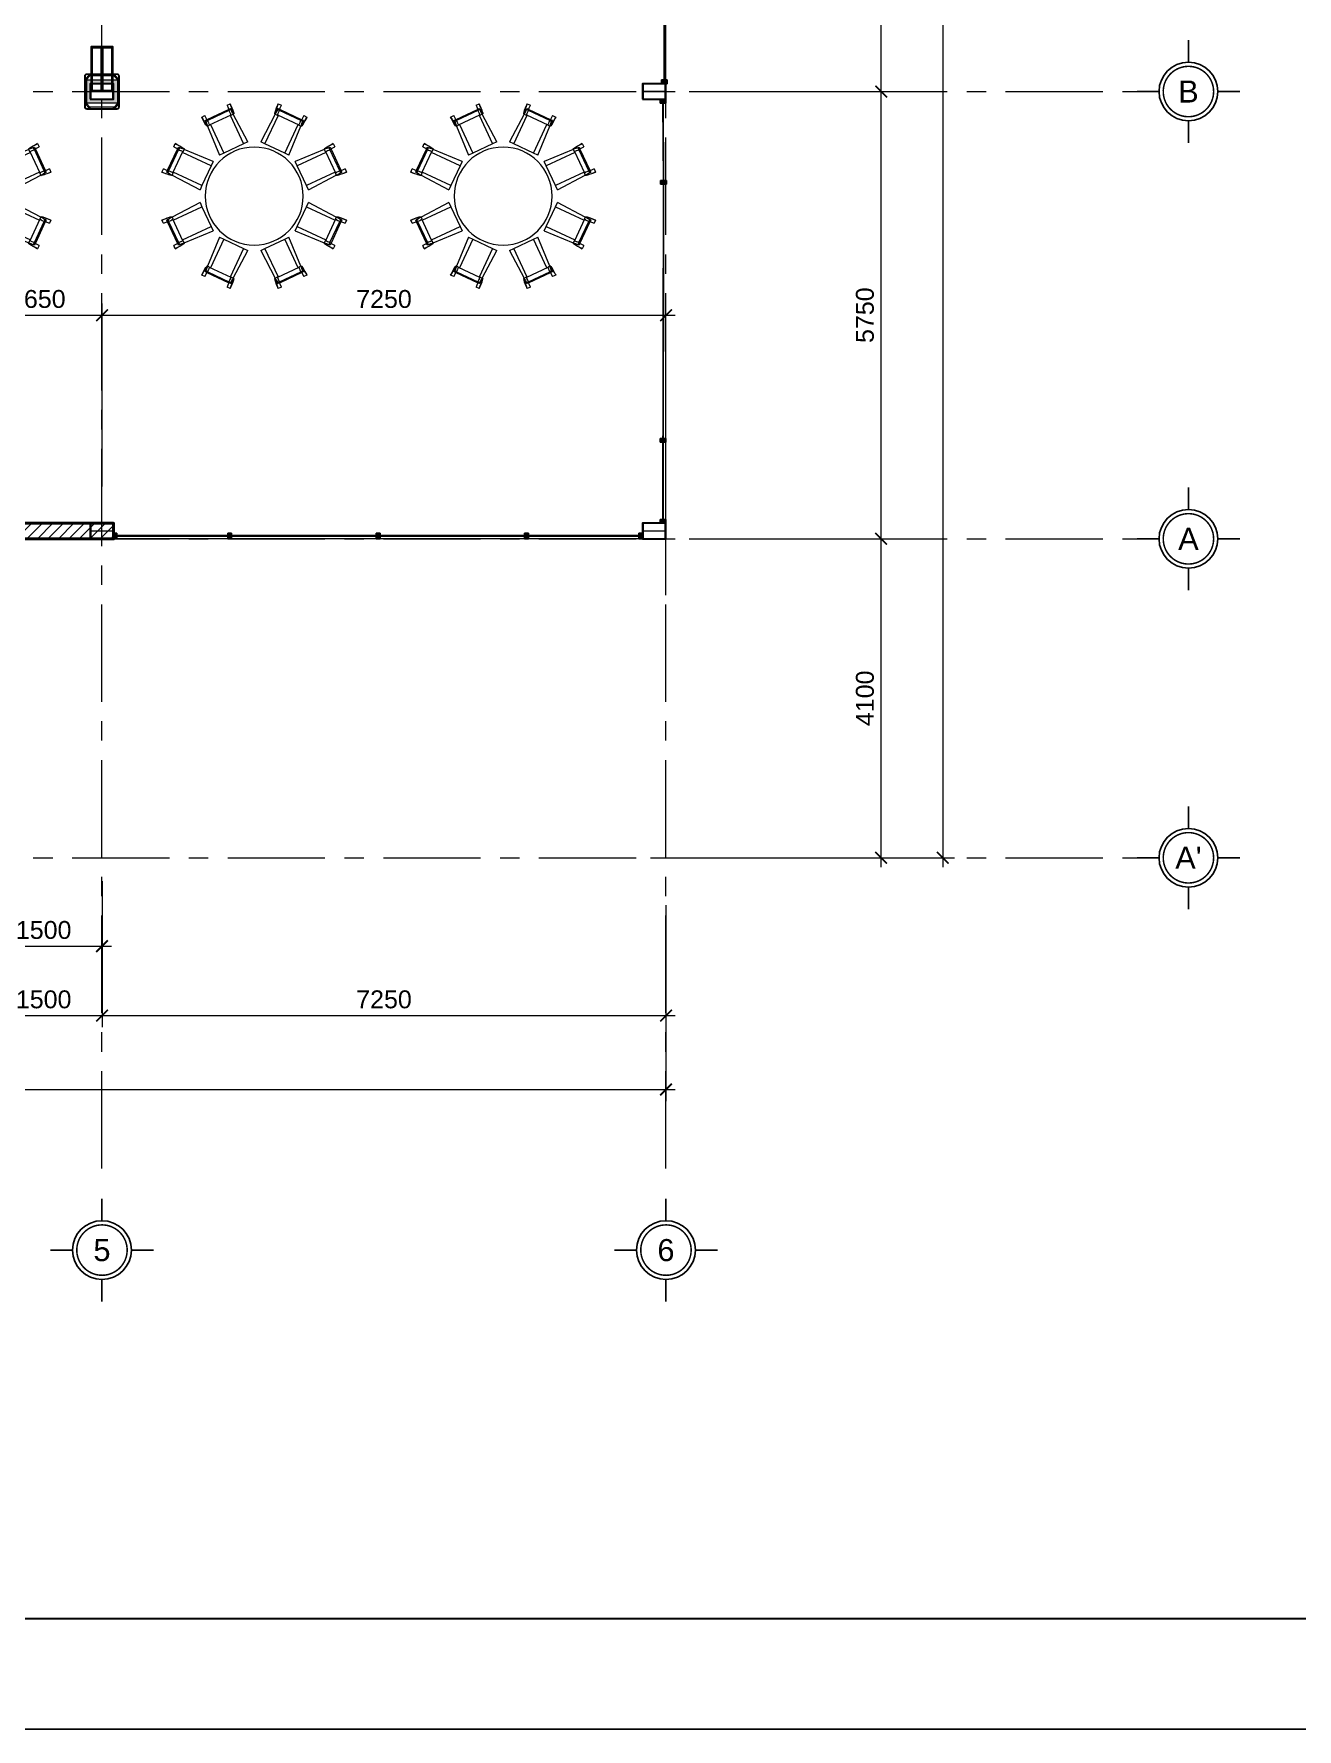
# Model space of a CAD drawing. Header units: millimetres. Extents: x 886808 to 1650903, y -1008069 to 230892.
# Drawn here: x 957294 to 973532, y -518690 to -496899 of the extents above; entities that cross this region are included whole.
import ezdxf
from ezdxf.enums import TextEntityAlignment as Align

# ---------------------------------------------------------------- set-up
doc = ezdxf.new("R2010")
doc.units = ezdxf.units.MM
for name, pattern in [('CENTER', [2, 1.25, -0.25, 0.25, -0.25]), ('CENTER2', [28.575, 19.05, -3.175, 3.175, -3.175]), ('CONTINOUS', [0])]:
    doc.linetypes.add(name, pattern=pattern)
doc.layers.get('0').update_dxf_attribs({"lineweight": 0})
for name, color, linetype, lineweight in [('01- NET TUONG- 242', 242, 'Continuous', 40), ('03- Net Cua- 153', 153, 'Continuous', 9), ('8l NET TO', 8, 'Continuous', 9), ('A-GLAZ-CURT', 52, 'Continuous', 5), ('A-GLAZ-CWMG', 51, 'Continuous', 5), ('A-Wall', 113, 'Continuous', 30), ('A_Dim', 8, 'Continuous', 5), ('DS_Dim', 8, 'Continuous', 0), ('HACTH', 8, 'Continuous', 0), ('I-FURN', 252, 'Continuous', 5), ('net truc', 250, 'CENTER2', 5), ('Text', 250, 'Continuous', 25)]:
    doc.layers.add(name, color=color, linetype=linetype, lineweight=lineweight)
doc.styles.add('Arial', font='arial.ttf', dxfattribs={"height": 253.361452})
doc.styles.add('TIÊU ĐỀ', font='arial.ttf', dxfattribs={"height": 230})
doc.dimstyles.new('1-100', dxfattribs={"dimtxt": 230, "dimasz": 150, "dimexe": 150, "dimexo": 300, "dimgap": 90, "dimtad": 1, "dimdec": 0, "dimrnd": 5, "dimzin": 0, "dimtxsty": 'TIÊU ĐỀ', "dimblk": 'ARCHTICK', "dimcen": 100, "dimdle": 120, "dimclrd": 256, "dimclre": 256, "dimclrt": 2, "dimadec": 0, "dimazin": 0, "dimtfac": 1, "dimtdec": 0, "dimtix": 1, "dimtmove": 1, "dimatfit": 3, "dimldrblk": 'OPEN30', "dimfxl": 900, "dimtolj": 1, "dimtzin": 0, "dimlwd": 13, "dimlwe": 13, "dimarcsym": 1})

# ---------------------------------------------------------------- blocks, each defined once
blk = doc.blocks.new('_ArchTick')
at = {"color": 0, "linetype": 'ByBlock', "const_width": 0.15}
blk.add_lwpolyline([(-0.5, -0.5), (0.5, 0.5)], dxfattribs=at)
blk = doc.blocks.new('*D620')
at = {"layer": 'A_Dim', "lineweight": 13, "transparency": 16777216}
for p, q in [((934989, -507790), (934989, -510619)), ((965419, -508100), (965419, -510619)), ((934869, -510469), (965539, -510469))]:
    blk.add_line(p, q, dxfattribs=at)
at = {"layer": 'Defpoints', "color": 0, "transparency": 16777216}
for p in [(934989, -507490), (965419, -507800), (965419, -510469)]:
    blk.add_point(p, dxfattribs=at)
at = {"layer": 'A_Dim', "lineweight": 13, "transparency": 16777216, "xscale": 150, "yscale": 150, "zscale": 150, "rotation": 180}
blk.add_blockref('_ArchTick', (934989, -510469), dxfattribs=at)
at = {"layer": 'A_Dim', "lineweight": 13, "transparency": 16777216, "xscale": 150, "yscale": 150, "zscale": 150}
blk.add_blockref('_ArchTick', (965419, -510469), dxfattribs=at)
at = {"layer": 'A_Dim', "color": 2, "transparency": 16777216, "insert": (950204, -510261), "char_height": 230, "attachment_point": 5, "style": 'TIÊU ĐỀ'}
blk.add_mtext('\\A1;30430', dxfattribs=at)
blk = doc.blocks.new('_Open30')
at = {"color": 0, "linetype": 'ByBlock', "lineweight": -2}
for p, q in [((-1, 0.27), (0, 0)), ((0, 0), (-1, -0.27)), ((0, 0), (-1, 0))]:
    blk.add_line(p, q, dxfattribs=at)
blk = doc.blocks.new('*D623')
at = {"layer": 'A_Dim', "lineweight": 13, "transparency": 16777216}
for p, q in [((968185, -507610), (968185, -503270)), ((965719, -503390), (968335, -503390)), ((965219, -507490), (968335, -507490))]:
    blk.add_line(p, q, dxfattribs=at)
at = {"layer": 'Defpoints', "color": 0, "transparency": 16777216}
for p in [(965419, -503390), (968185, -503390), (964919, -507490)]:
    blk.add_point(p, dxfattribs=at)
at = {"layer": 'A_Dim', "lineweight": 13, "transparency": 16777216, "xscale": 150, "yscale": 150, "zscale": 150}
for p, rotation in [((968185, -503390), 90), ((968185, -507490), 270)]:
    blk.add_blockref('_ArchTick', p, dxfattribs=dict(at, rotation=rotation))
at = {"layer": 'A_Dim', "color": 2, "transparency": 16777216, "insert": (967977, -505440), "char_height": 230, "attachment_point": 5, "rotation": 90, "style": 'TIÊU ĐỀ'}
blk.add_mtext('\\A1;4100', dxfattribs=at)
blk = doc.blocks.new('*D624')
at = {"layer": 'A_Dim', "lineweight": 13, "transparency": 16777216}
for p, q in [((965719, -497640), (968335, -497640)), ((968185, -503510), (968185, -497520)), ((965719, -503390), (968335, -503390))]:
    blk.add_line(p, q, dxfattribs=at)
at = {"layer": 'Defpoints', "color": 0, "transparency": 16777216}
for p in [(965419, -497640), (968185, -497640), (965419, -503390)]:
    blk.add_point(p, dxfattribs=at)
at = {"layer": 'A_Dim', "lineweight": 13, "transparency": 16777216, "xscale": 150, "yscale": 150, "zscale": 150}
for p, rotation in [((968185, -497640), 90), ((968185, -503390), 270)]:
    blk.add_blockref('_ArchTick', p, dxfattribs=dict(at, rotation=rotation))
at = {"layer": 'A_Dim', "color": 2, "transparency": 16777216, "insert": (967977, -500515), "char_height": 230, "attachment_point": 5, "rotation": 90, "style": 'TIÊU ĐỀ'}
blk.add_mtext('\\A1;5750', dxfattribs=at)
blk = doc.blocks.new('*D625')
at = {"layer": 'A_Dim', "lineweight": 13, "transparency": 16777216}
for p, q in [((968185, -497760), (968185, -491770)), ((965719, -491890), (968335, -491890)), ((965719, -497640), (968335, -497640))]:
    blk.add_line(p, q, dxfattribs=at)
at = {"layer": 'Defpoints', "color": 0, "transparency": 16777216}
for p in [(965419, -491890), (968185, -491890), (965419, -497640)]:
    blk.add_point(p, dxfattribs=at)
at = {"layer": 'A_Dim', "lineweight": 13, "transparency": 16777216, "xscale": 150, "yscale": 150, "zscale": 150}
for p, rotation in [((968185, -491890), 90), ((968185, -497640), 270)]:
    blk.add_blockref('_ArchTick', p, dxfattribs=dict(at, rotation=rotation))
at = {"layer": 'A_Dim', "color": 2, "transparency": 16777216, "insert": (967977, -494765), "char_height": 230, "attachment_point": 5, "rotation": 90, "style": 'TIÊU ĐỀ'}
blk.add_mtext('\\A1;5750', dxfattribs=at)
blk = doc.blocks.new('*D619')
at = {"layer": 'A_Dim', "lineweight": 13, "transparency": 16777216}
for p, q in [((965719, -470390), (969128, -470390)), ((968978, -470270), (968978, -507610)), ((965219, -507490), (969128, -507490))]:
    blk.add_line(p, q, dxfattribs=at)
at = {"layer": 'Defpoints', "color": 0, "transparency": 16777216}
for p in [(965419, -470390), (964919, -507490), (968978, -507490)]:
    blk.add_point(p, dxfattribs=at)
at = {"layer": 'A_Dim', "lineweight": 13, "transparency": 16777216, "xscale": 150, "yscale": 150, "zscale": 150}
for p, rotation in [((968978, -470390), 90), ((968978, -507490), 270)]:
    blk.add_blockref('_ArchTick', p, dxfattribs=dict(at, rotation=rotation))
at = {"layer": 'A_Dim', "color": 2, "transparency": 16777216, "insert": (968771, -488940), "char_height": 230, "attachment_point": 5, "rotation": 90, "style": 'TIÊU ĐỀ'}
blk.add_mtext('\\A1;37100', dxfattribs=at)
blk = doc.blocks.new('*D255')
at = {"layer": 'A_Dim', "lineweight": 13, "transparency": 16777216}
for p, q in [((956669, -507790), (956669, -509669)), ((958169, -507790), (958169, -509669)), ((956549, -509519), (958289, -509519))]:
    blk.add_line(p, q, dxfattribs=at)
at = {"layer": 'Defpoints', "color": 0, "transparency": 16777216}
for p in [(956669, -507490), (958169, -507490), (958169, -509519)]:
    blk.add_point(p, dxfattribs=at)
at = {"layer": 'A_Dim', "lineweight": 13, "transparency": 16777216, "xscale": 150, "yscale": 150, "zscale": 150, "rotation": 180}
blk.add_blockref('_ArchTick', (956669, -509519), dxfattribs=at)
at = {"layer": 'A_Dim', "lineweight": 13, "transparency": 16777216, "xscale": 150, "yscale": 150, "zscale": 150}
blk.add_blockref('_ArchTick', (958169, -509519), dxfattribs=at)
at = {"layer": 'A_Dim', "color": 2, "transparency": 16777216, "insert": (957419, -509311), "char_height": 230, "attachment_point": 5, "style": 'TIÊU ĐỀ'}
blk.add_mtext('\\A1;1500', dxfattribs=at)
blk = doc.blocks.new('*D615')
at = {"layer": 'A_Dim', "lineweight": 13, "transparency": 16777216}
for p, q in [((958169, -507790), (958169, -509669)), ((965419, -508100), (965419, -509669)), ((958049, -509519), (965539, -509519))]:
    blk.add_line(p, q, dxfattribs=at)
at = {"layer": 'Defpoints', "color": 0, "transparency": 16777216}
for p in [(958169, -507490), (965419, -507800), (965419, -509519)]:
    blk.add_point(p, dxfattribs=at)
at = {"layer": 'A_Dim', "lineweight": 13, "transparency": 16777216, "xscale": 150, "yscale": 150, "zscale": 150, "rotation": 180}
blk.add_blockref('_ArchTick', (958169, -509519), dxfattribs=at)
at = {"layer": 'A_Dim', "lineweight": 13, "transparency": 16777216, "xscale": 150, "yscale": 150, "zscale": 150}
blk.add_blockref('_ArchTick', (965419, -509519), dxfattribs=at)
at = {"layer": 'A_Dim', "color": 2, "transparency": 16777216, "insert": (961794, -509311), "char_height": 230, "attachment_point": 5, "style": 'TIÊU ĐỀ'}
blk.add_mtext('\\A1;7250', dxfattribs=at)
blk = doc.blocks.new('A$C0DD655ED')
at = {"layer": 'A_Dim', "transparency": 33554636}
h = blk.add_hatch(dxfattribs=at)
h.set_pattern_fill('ANGLE', color=256)
h.set_pattern_definition([(0, (4687050.9006, -31895392.7794), (0, 6.985), [5.08, -1.905]), (90, (4687050.9006, -31895392.7794), (-6.985, 4e-16), [5.08, -1.905])])
h.paths.add_polyline_path([(25, 375), (425, 375), (425, 75), (25, 75)])
h.paths.add_polyline_path([(75, 325), (375, 325), (375, 125), (75, 125)], flags=16)
at = {"layer": '03- Net Cua- 153', "linetype": 'Continuous', "transparency": 33554636}
for p, q in [((125, 442), (125, 450)), ((125, 442), (125, 450)), ((128, 442), (128, 450)), ((128, 442), (128, 450)), ((322, 442), (322, 450)), ((322, 442), (322, 450)), ((325, 442), (325, 450)), ((325, 442), (325, 450)), ((442, 325), (450, 325)), ((442, 322), (450, 322)), ((125, 8), (125, 0)), ((125, 8), (125, 0)), ((128, 8), (128, 0)), ((128, 8), (128, 0)), ((322, 8), (322, 0)), ((322, 8), (322, 0)), ((325, 8), (325, 0)), ((325, 8), (325, 0)), ((442, 128), (450, 128)), ((442, 125), (450, 125))]:
    blk.add_line(p, q, dxfattribs=at)
for points in [[(30, 0), (420, 0, 0.414214), (450, 30), (450, 420, 0.414214), (420, 450), (30, 450, 0.414214), (0, 420), (0, 30, 0.414214)], [(30, 8), (420, 8, 0.414214), (442, 30), (442, 420, 0.414214), (420, 442), (30, 442, 0.414214), (8, 420), (8, 30, 0.414214)]]:
    blk.add_lwpolyline(points, format="xyb", close=True, dxfattribs=at)
at = {"layer": 'A-GLAZ-CURT', "transparency": 33554636}
for points in [[(61, 442), (75, 442), (75, 428), (61, 428)], [(389, 442), (375, 442), (375, 428), (389, 428)], [(11, 389), (25, 389), (25, 375), (11, 375)], [(425, 389), (439, 389), (439, 375), (425, 375)], [(11, 75), (25, 75), (25, 61), (11, 61)], [(61, 8), (75, 8), (75, 22), (61, 22)], [(389, 8), (375, 8), (375, 22), (389, 22)], [(425, 75), (439, 75), (439, 61), (425, 61)]]:
    blk.add_lwpolyline(points, close=True, dxfattribs=at)
at = {"layer": 'A_Dim', "transparency": 33554636}
for points in [[(15, 389), (61, 438)], [(75, 428), (61, 442)], [(61, 428), (75, 442)], [(375, 428), (389, 442)], [(389, 428), (375, 442)], [(435, 389), (389, 438)], [(25, 375), (11, 389)], [(11, 375), (25, 389)], [(71, 428), (25, 379)], [(379, 428), (425, 379)], [(439, 375), (425, 389)], [(425, 375), (439, 389)], [(25, 61), (11, 75)], [(11, 61), (25, 75)], [(15, 61), (61, 12)], [(73, 20), (25, 71)], [(75, 22), (61, 8)], [(61, 22), (75, 8)], [(375, 22), (389, 8)], [(389, 22), (375, 8)], [(377, 20), (425, 71)], [(435, 61), (389, 12)], [(439, 61), (425, 75)], [(425, 61), (439, 75)]]:
    blk.add_lwpolyline(points, dxfattribs=at)
for points in [[(61, 442), (389, 442), (389, 428), (61, 428)], [(25, 61), (11, 61), (11, 389), (25, 389)], [(25, 375), (425, 375), (425, 75), (25, 75)], [(75, 325), (375, 325), (375, 125), (75, 125)], [(425, 61), (439, 61), (439, 389), (425, 389)], [(61, 8), (389, 8), (389, 22), (61, 22)]]:
    blk.add_lwpolyline(points, close=True, dxfattribs=at)
blk = doc.blocks.new('Rectangular Mullion - 50x75mm-6290178-MẶT BẰNG TƯỜNG ĐIỂN HÌNH TẦNG 2_ TẦNG 4')
at = {"layer": 'A-GLAZ-CWMG'}
blk.add_hatch(color=256, dxfattribs=at).paths.add_polyline_path([(25, -37.5), (-25, -37.5), (-25, 37.5), (25, 37.5)], flags=0)
at = {"layer": 'A-GLAZ-CWMG', "lineweight": 25}
for p, q in [((-25, 37.5), (25, 37.5)), ((-25, -37.5), (-25, 37.5)), ((25, 37.5), (25, -37.5)), ((25, -37.5), (-25, -37.5))]:
    blk.add_line(p, q, dxfattribs=at)
blk = doc.blocks.new('Rectangular Mullion - 50x75mm-6308679-MẶT BẰNG BỐ TRÍ TẦNG 2')
at = {"layer": 'A-GLAZ-CWMG'}
blk.add_hatch(color=256, dxfattribs=at).paths.add_polyline_path([(-10, -37.5), (-50, -37.5), (-50, 37.5), (-10, 37.5)], flags=0)
at = {"layer": 'A-GLAZ-CWMG', "lineweight": 25}
for p, q in [((-50, 37.5), (-10, 37.5)), ((-50, -37.5), (-50, 37.5)), ((-10, -37.5), (-50, -37.5))]:
    blk.add_line(p, q, dxfattribs=at)
blk = doc.blocks.new('*D1370')
at = {"layer": 'A_Dim', "lineweight": 13, "transparency": 16777216}
for p, q in [((956669, -508090), (956669, -508776)), ((958169, -508394), (958169, -508776)), ((956549, -508626), (958289, -508626))]:
    blk.add_line(p, q, dxfattribs=at)
at = {"layer": 'Defpoints', "color": 0, "transparency": 16777216}
for p in [(956669, -507790), (958169, -508094), (958169, -508626)]:
    blk.add_point(p, dxfattribs=at)
at = {"layer": 'A_Dim', "lineweight": 13, "transparency": 16777216, "xscale": 150, "yscale": 150, "zscale": 150, "rotation": 180}
blk.add_blockref('_ArchTick', (956669, -508626), dxfattribs=at)
at = {"layer": 'A_Dim', "lineweight": 13, "transparency": 16777216, "xscale": 150, "yscale": 150, "zscale": 150}
blk.add_blockref('_ArchTick', (958169, -508626), dxfattribs=at)
at = {"layer": 'A_Dim', "color": 2, "transparency": 16777216, "insert": (957419, -508419), "char_height": 230, "attachment_point": 5, "style": 'TIÊU ĐỀ'}
blk.add_mtext('\\A1;1500', dxfattribs=at)
blk = doc.blocks.new('*D1379')
at = {"layer": 'A_Dim', "lineweight": 13, "transparency": 16777216}
for p, q in [((956399, -500516), (958289, -500516)), ((956519, -502890), (956519, -500366)), ((958169, -502718), (958169, -500366))]:
    blk.add_line(p, q, dxfattribs=at)
at = {"layer": 'Defpoints', "color": 0, "transparency": 16777216}
for p in [(958169, -500516), (958169, -503018), (956519, -503190)]:
    blk.add_point(p, dxfattribs=at)
at = {"layer": 'A_Dim', "lineweight": 13, "transparency": 16777216, "xscale": 150, "yscale": 150, "zscale": 150, "rotation": 180}
blk.add_blockref('_ArchTick', (956519, -500516), dxfattribs=at)
at = {"layer": 'A_Dim', "lineweight": 13, "transparency": 16777216, "xscale": 150, "yscale": 150, "zscale": 150}
blk.add_blockref('_ArchTick', (958169, -500516), dxfattribs=at)
at = {"layer": 'A_Dim', "color": 2, "transparency": 16777216, "insert": (957344, -500308), "char_height": 230, "attachment_point": 5, "style": 'TIÊU ĐỀ'}
blk.add_mtext('\\A1;1650', dxfattribs=at)
blk = doc.blocks.new('*D1380')
at = {"layer": 'A_Dim', "lineweight": 13, "transparency": 16777216}
for p, q in [((958049, -500516), (965539, -500516)), ((958169, -502718), (958169, -500366)), ((965419, -504113), (965419, -500366))]:
    blk.add_line(p, q, dxfattribs=at)
at = {"layer": 'Defpoints', "color": 0, "transparency": 16777216}
for p in [(965419, -500516), (958169, -503018), (965419, -504413)]:
    blk.add_point(p, dxfattribs=at)
at = {"layer": 'A_Dim', "lineweight": 13, "transparency": 16777216, "xscale": 150, "yscale": 150, "zscale": 150, "rotation": 180}
blk.add_blockref('_ArchTick', (958169, -500516), dxfattribs=at)
at = {"layer": 'A_Dim', "lineweight": 13, "transparency": 16777216, "xscale": 150, "yscale": 150, "zscale": 150}
blk.add_blockref('_ArchTick', (965419, -500516), dxfattribs=at)
at = {"layer": 'A_Dim', "color": 2, "transparency": 16777216, "insert": (961794, -500308), "char_height": 230, "attachment_point": 5, "style": 'TIÊU ĐỀ'}
blk.add_mtext('\\A1;7250', dxfattribs=at)
blk = doc.blocks.new('*U900')
for p, q in [((0, 7), (0, 4)), ((-7, 0), (-4, 0)), ((7, 0), (4, 0)), ((0, -7), (0, -4))]:
    blk.add_line(p, q)
blk.add_circle((0, 0), 4)
at = {"layer": 'net truc', "color": 4, "linetype": 'CONTINOUS', "ltscale": 0.08, "const_width": 0.208}
blk.add_lwpolyline([(3.43, -0.02, 0.414214), (0.02, 3.43, 2.414214), (3.43, -0.02, 0.24166)], format="xyb", dxfattribs=at)
at = {"color": 7, "style": 'Arial', "flags": 8}
blk.add_attdef('DETAIL#', text='', height=3, dxfattribs=at).set_placement((0, 0), align=Align.MIDDLE_CENTER)
blk = doc.blocks.new('cc')
at = {"layer": 'A-GLAZ-CURT', "transparency": 33554636}
blk.add_lwpolyline([(222569, 39756), (222287, 39756), (222287, 39659), (222278, 39659), (222278, 39859), (222287, 39859), (222287, 39762), (222569, 39762), (222569, 39859), (222578, 39859), (222578, 39659), (222569, 39659)], close=True, dxfattribs=at)
at = {"layer": 'A-Wall', "transparency": 33554636}
blk.add_lwpolyline([(222278, 39659), (222578, 39659), (222578, 39859), (222278, 39859)], close=True, dxfattribs=at)
blk = doc.blocks.new('Cafeteria_Table_-_Round_3929 - 54_ Dia_-V26-MẶT BẰNG BỐ TRÍ TẦNG 2')
at = {"layer": 'I-FURN', "transparency": 33554636}
for p, q in [((-452, 986), (-179, 1113)), ((-174, 1101), (-446, 974)), ((-197, 1168), (-156, 1187)), ((-179, 1113), (-155, 1125)), ((-174, 1101), (-179, 1113)), ((-149, 1112), (-174, 1101)), ((-156, 1187), (-151, 1175)), ((-149, 1112), (-155, 1125)), ((460, 1125), (454, 1112)), ((478, 1101), (454, 1112)), ((455, 1175), (461, 1187)), ((460, 1125), (484, 1113)), ((461, 1187), (502, 1168)), ((484, 1113), (478, 1101)), ((751, 974), (478, 1101)), ((484, 1113), (757, 986)), ((-523, 1016), (-483, 1035)), ((-518, 1004), (-523, 1016)), ((-476, 975), (-452, 986)), ((-470, 962), (-476, 975)), ((-446, 974), (-470, 962)), ((-446, 974), (-452, 986)), ((-446, 974), (-452, 986)), ((-452, 898), (-421, 913)), ((-447, 901), (-294, 528)), ((-432, 942), (-434, 946)), ((-422, 917), (-146, 1046)), ((-411, 922), (-239, 554)), ((-157, 1040), (15, 672)), ((-145, 1044), (-143, 1042)), ((-143, 1042), (-112, 1057)), ((-131, 1086), (-124, 1079)), ((-122, 1078), (-121, 1079)), ((70, 697), (-117, 1055)), ((422, 1055), (235, 697)), ((290, 672), (462, 1040)), ((417, 1057), (448, 1042)), ((426, 1079), (427, 1078)), ((429, 1079), (436, 1086)), ((448, 1042), (450, 1044)), ((451, 1046), (726, 917)), ((544, 554), (715, 922)), ((598, 528), (752, 901)), ((725, 913), (757, 898)), ((739, 946), (737, 942)), ((757, 986), (751, 974)), ((757, 986), (751, 974)), ((775, 962), (751, 974)), ((757, 986), (781, 975)), ((781, 975), (775, 962)), ((788, 1035), (828, 1016)), ((828, 1016), (822, 1004)), ((-882, 635), (-863, 676)), ((-863, 676), (-851, 670)), ((15, 672), (-239, 554)), ((70, 697), (15, 672)), ((290, 672), (235, 697)), ((544, 554), (290, 672)), ((1156, 670), (1168, 676)), ((1168, 676), (1187, 635)), ((-961, 332), (-834, 604)), ((-821, 598), (-948, 326)), ((-893, 298), (-764, 574)), ((-834, 604), (-823, 629)), ((-834, 604), (-821, 599)), ((-834, 604), (-821, 598)), ((-823, 629), (-810, 623)), ((-810, 623), (-821, 599)), ((-793, 586), (-790, 585)), ((-401, 391), (-770, 563)), ((-767, 614), (-767, 616)), ((-760, 573), (-746, 605)), ((-376, 446), (-748, 599)), ((-376, 446), (-401, 391)), ((-239, 554), (-294, 528)), ((598, 528), (544, 554)), ((1053, 599), (680, 446)), ((706, 391), (680, 446)), ((1074, 563), (706, 391)), ((1050, 605), (1065, 573)), ((1069, 574), (1198, 298)), ((1072, 616), (1072, 614)), ((1094, 585), (1098, 586)), ((1115, 623), (1127, 629)), ((1126, 599), (1115, 623)), ((1126, 599), (1139, 604)), ((1126, 598), (1139, 604)), ((1253, 326), (1126, 598)), ((1127, 629), (1139, 604)), ((1139, 604), (1266, 332)), ((-1034, 309), (-1016, 349)), ((-1022, 303), (-1034, 309)), ((-972, 308), (-961, 332)), ((-972, 308), (-960, 302)), ((-961, 332), (-948, 326)), ((-948, 326), (-960, 302)), ((-927, 274), (-926, 274)), ((-908, 306), (-904, 304)), ((-904, 264), (-890, 296)), ((-902, 303), (-893, 298)), ((-902, 270), (-545, 83)), ((-890, 296), (-892, 297)), ((-520, 138), (-888, 309)), ((-401, 391), (-520, 138)), ((824, 138), (706, 391)), ((1192, 309), (824, 138)), ((850, 83), (1207, 270)), ((1194, 296), (1209, 264)), ((1196, 297), (1195, 296)), ((1231, 274), (1232, 274)), ((1253, 326), (1266, 332)), ((1265, 302), (1253, 326)), ((1265, 302), (1277, 308)), ((1266, 332), (1277, 308)), ((1320, 349), (1339, 309)), ((1339, 309), (1327, 303)), ((-520, 138), (-545, 83)), ((850, 83), (824, 138)), ((-545, -83), (-902, -270)), ((-888, -309), (-520, -138)), ((-545, -83), (-520, -138)), ((-520, -138), (-401, -391)), ((706, -391), (824, -138)), ((824, -138), (850, -83)), ((824, -138), (1192, -309)), ((1207, -270), (850, -83)), ((-1034, -309), (-1022, -303)), ((-1016, -349), (-1034, -309)), ((-960, -302), (-972, -308)), ((-961, -332), (-972, -308)), ((-948, -326), (-961, -332)), ((-834, -604), (-961, -332)), ((-960, -302), (-948, -326)), ((-948, -326), (-821, -598)), ((-926, -274), (-927, -274)), ((-904, -304), (-908, -306)), ((-890, -296), (-904, -264)), ((-893, -298), (-902, -303)), ((-764, -574), (-893, -298)), ((-892, -297), (-890, -296)), ((-770, -563), (-401, -391)), ((-401, -391), (-376, -446)), ((680, -446), (706, -391)), ((706, -391), (1074, -563)), ((1198, -298), (1069, -574)), ((1126, -598), (1253, -326)), ((1266, -332), (1139, -604)), ((1209, -264), (1194, -296)), ((1195, -296), (1196, -297)), ((1232, -274), (1231, -274)), ((1253, -326), (1265, -302)), ((1266, -332), (1253, -326)), ((1277, -308), (1265, -302)), ((1277, -308), (1266, -332)), ((1339, -309), (1320, -349)), ((1327, -303), (1339, -309)), ((-863, -676), (-882, -635)), ((-821, -598), (-834, -604)), ((-821, -599), (-834, -604)), ((-823, -629), (-834, -604)), ((-810, -623), (-823, -629)), ((-821, -599), (-810, -623)), ((-767, -616), (-767, -614)), ((-746, -605), (-760, -573)), ((-748, -599), (-376, -446)), ((-294, -528), (-447, -901)), ((-239, -554), (-411, -922)), ((-294, -528), (-239, -554)), ((-239, -554), (15, -672)), ((290, -672), (544, -554)), ((544, -554), (598, -528)), ((715, -922), (544, -554)), ((752, -901), (598, -528)), ((680, -446), (1053, -599)), ((1065, -573), (1050, -605)), ((1072, -614), (1072, -616)), ((1098, -586), (1094, -585)), ((1115, -623), (1126, -599)), ((1127, -629), (1115, -623)), ((1139, -604), (1126, -598)), ((1139, -604), (1126, -599)), ((1139, -604), (1127, -629)), ((1187, -635), (1168, -676)), ((-851, -670), (-863, -676)), ((15, -672), (-157, -1040)), ((-117, -1055), (70, -697)), ((15, -672), (70, -697)), ((235, -697), (290, -672)), ((235, -697), (422, -1055)), ((462, -1040), (290, -672)), ((1168, -676), (1156, -670)), ((-523, -1016), (-518, -1004)), ((-483, -1035), (-523, -1016)), ((-476, -975), (-470, -962)), ((-452, -986), (-476, -975)), ((-470, -962), (-446, -974)), ((-462, -920), (-463, -920)), ((-421, -913), (-452, -898)), ((-452, -986), (-446, -974)), ((-452, -986), (-446, -974)), ((-179, -1113), (-452, -986)), ((-446, -974), (-174, -1101)), ((-146, -1046), (-422, -917)), ((-143, -1042), (-145, -1044)), ((-112, -1057), (-143, -1042)), ((448, -1042), (417, -1057)), ((450, -1044), (448, -1042)), ((726, -917), (451, -1046)), ((478, -1101), (751, -974)), ((757, -986), (484, -1113)), ((757, -898), (725, -913)), ((751, -974), (775, -962)), ((751, -974), (757, -986)), ((751, -974), (757, -986)), ((781, -975), (757, -986)), ((768, -920), (767, -920)), ((775, -962), (781, -975)), ((828, -1016), (788, -1035)), ((822, -1004), (828, -1016)), ((-156, -1187), (-197, -1168)), ((-179, -1113), (-174, -1101)), ((-155, -1125), (-179, -1113)), ((-174, -1101), (-149, -1112)), ((-151, -1175), (-156, -1187)), ((-155, -1125), (-149, -1112)), ((454, -1112), (478, -1101)), ((454, -1112), (460, -1125)), ((461, -1187), (455, -1175)), ((484, -1113), (460, -1125)), ((502, -1168), (461, -1187)), ((478, -1101), (484, -1113))]:
    blk.add_line(p, q, dxfattribs=at)
at = {"layer": 'I-FURN', "transparency": 33554636, "flags": 128}
for points in [[(-197, 1168), (-182, 1133), (-174, 1115)], [(-174, 1101), (-160, 1073), (-153, 1060)], [(-121, 1079), (-122, 1087), (-125, 1101), (-132, 1123), (-143, 1152), (-156, 1187)], [(-155, 1125), (-142, 1102), (-131, 1087)], [(-151, 1175), (-135, 1136), (-124, 1104), (-116, 1081), (-111, 1065), (-111, 1057)], [(-111, 1057), (-115, 1058), (-122, 1068), (-134, 1086), (-149, 1112)], [(416, 1057), (416, 1065), (420, 1081), (428, 1104), (440, 1136), (455, 1175)], [(454, 1112), (439, 1086), (427, 1068), (420, 1058), (416, 1057)], [(461, 1187), (447, 1152), (437, 1123), (430, 1101), (426, 1087), (426, 1079)], [(436, 1087), (446, 1102), (460, 1125)], [(458, 1060), (465, 1073), (478, 1101)], [(478, 1115), (486, 1133), (502, 1168)], [(-523, 1016), (-505, 983), (-490, 956), (-478, 937), (-469, 925), (-463, 920)], [(-453, 898), (-459, 903), (-468, 916), (-481, 938), (-498, 967), (-518, 1004)], [(-457, 983), (-466, 1001), (-483, 1035)], [(-463, 920), (-461, 922), (-463, 932), (-468, 950), (-476, 975)], [(-470, 962), (-460, 934), (-454, 913), (-451, 901), (-453, 898)], [(-421, 913), (-421, 915), (-425, 926)], [(-146, 1046), (-152, 1057), (-154, 1060)], [(-151, 1056), (-151, 1054), (-148, 1049)], [(458, 1060), (456, 1057), (451, 1046)], [(452, 1049), (455, 1054), (456, 1056)], [(730, 926), (726, 915), (726, 913)], [(758, 898), (756, 901), (758, 913), (765, 934), (775, 962)], [(822, 1004), (802, 967), (786, 938), (773, 916), (763, 903), (758, 898)], [(788, 1035), (771, 1001), (762, 983)], [(781, 975), (772, 950), (767, 932), (766, 922), (768, 920)], [(768, 920), (773, 925), (782, 937), (794, 956), (810, 983), (828, 1016)], [(-767, 616), (-772, 621), (-785, 630), (-804, 642), (-830, 657), (-863, 676)], [(-851, 670), (-815, 650), (-785, 633), (-764, 620), (-751, 611), (-746, 606)], [(1050, 606), (1056, 611), (1069, 620), (1090, 633), (1119, 650), (1156, 670)], [(1168, 676), (1135, 657), (1109, 642), (1089, 630), (1077, 621), (1072, 616)], [(-882, 635), (-848, 618), (-831, 609)], [(-823, 629), (-797, 620), (-780, 615), (-770, 613)], [(-746, 606), (-749, 604), (-761, 606), (-781, 612), (-810, 623)], [(-776, 579), (-774, 578), (-763, 574), (-761, 573)], [(1115, 623), (1086, 612), (1066, 606), (1054, 604), (1050, 606)], [(1066, 573), (1068, 574), (1079, 578)], [(1074, 613), (1085, 615), (1102, 620), (1127, 629)], [(1135, 609), (1153, 618), (1187, 635)], [(-1034, 309), (-999, 295), (-970, 285), (-949, 278), (-934, 274), (-927, 274)], [(-905, 264), (-913, 264), (-928, 268), (-952, 276), (-983, 288), (-1022, 303)], [(-963, 326), (-981, 334), (-1016, 349)], [(-927, 277), (-934, 284), (-949, 294), (-972, 308)], [(-960, 302), (-933, 286), (-915, 275), (-906, 267), (-905, 264)], [(-908, 306), (-921, 313), (-948, 326)], [(-896, 300), (-902, 303), (-903, 303)], [(1198, 298), (1209, 304), (1213, 306)], [(1209, 304), (1207, 303), (1201, 300)], [(1327, 303), (1288, 288), (1257, 276), (1233, 268), (1217, 264), (1210, 264)], [(1210, 264), (1211, 267), (1220, 275), (1238, 286), (1265, 302)], [(1253, 326), (1226, 313), (1212, 306)], [(1277, 308), (1254, 294), (1239, 284), (1231, 277)], [(1232, 274), (1239, 274), (1254, 278), (1275, 285), (1304, 295), (1339, 309)], [(1320, 349), (1286, 334), (1267, 326)], [(-927, -274), (-934, -274), (-949, -278), (-970, -285), (-999, -295), (-1034, -309)], [(-1022, -303), (-983, -288), (-952, -276), (-928, -268), (-913, -264), (-905, -264)], [(-1016, -349), (-981, -334), (-963, -326)], [(-972, -308), (-949, -294), (-934, -284), (-927, -277)], [(-905, -264), (-906, -267), (-915, -275), (-933, -286), (-960, -302)], [(-948, -326), (-921, -313), (-908, -306)], [(-903, -303), (-902, -303), (-896, -300)], [(1213, -306), (1209, -304), (1198, -298)], [(1201, -300), (1207, -303), (1209, -304)], [(1265, -302), (1238, -286), (1220, -275), (1211, -267), (1210, -264)], [(1210, -264), (1217, -264), (1233, -268), (1257, -276), (1288, -288), (1327, -303)], [(1212, -306), (1226, -313), (1253, -326)], [(1231, -277), (1239, -284), (1254, -294), (1277, -308)], [(1339, -309), (1304, -295), (1275, -285), (1254, -278), (1239, -274), (1232, -274)], [(1267, -326), (1286, -334), (1320, -349)], [(-831, -609), (-848, -618), (-882, -635)], [(-863, -676), (-830, -657), (-804, -642), (-785, -630), (-772, -621), (-767, -616)], [(-746, -606), (-751, -611), (-764, -620), (-785, -633), (-815, -650), (-851, -670)], [(-770, -613), (-780, -615), (-797, -620), (-823, -629)], [(-810, -623), (-781, -612), (-761, -606), (-749, -604), (-746, -606)], [(-790, -585), (-793, -586), (-795, -587)], [(-761, -573), (-763, -574), (-774, -578), (-776, -579)], [(1050, -606), (1054, -604), (1066, -606), (1086, -612), (1115, -623)], [(1156, -670), (1119, -650), (1090, -633), (1069, -620), (1056, -611), (1050, -606)], [(1079, -578), (1068, -574), (1066, -573)], [(1072, -616), (1077, -621), (1089, -630), (1109, -642), (1135, -657), (1168, -676)], [(1127, -629), (1102, -620), (1085, -615), (1074, -613)], [(1187, -635), (1153, -618), (1135, -609)], [(-463, -920), (-469, -925), (-478, -937), (-490, -956), (-505, -983), (-523, -1016)], [(-518, -1004), (-498, -967), (-481, -938), (-468, -916), (-459, -903), (-453, -898)], [(-483, -1035), (-466, -1001), (-457, -983)], [(-476, -975), (-468, -950), (-463, -932), (-461, -922)], [(-453, -898), (-451, -901), (-454, -913), (-460, -934), (-470, -962)], [(-434, -947), (-434, -946), (-432, -942)], [(-426, -928), (-425, -926), (-421, -915), (-421, -913)], [(-153, -1060), (-160, -1073), (-174, -1101)], [(-156, -1187), (-143, -1152), (-132, -1123), (-125, -1101), (-122, -1087), (-121, -1079)], [(-121, -1079), (-124, -1079), (-131, -1087), (-142, -1102), (-155, -1125)], [(-154, -1060), (-152, -1057), (-146, -1046)], [(-148, -1049), (-151, -1054), (-151, -1056)], [(-111, -1057), (-111, -1065), (-116, -1081), (-124, -1104), (-135, -1136), (-151, -1175)], [(-149, -1112), (-134, -1086), (-122, -1068), (-115, -1058), (-111, -1057)], [(455, -1175), (440, -1136), (428, -1104), (420, -1081), (416, -1065), (416, -1057)], [(416, -1057), (420, -1058), (427, -1068), (439, -1086), (454, -1112)], [(460, -1125), (446, -1102), (436, -1087), (429, -1079), (426, -1079)], [(426, -1079), (426, -1087), (430, -1101), (437, -1123), (447, -1152), (461, -1187)], [(451, -1046), (456, -1057), (458, -1060)], [(456, -1056), (455, -1054), (452, -1049)], [(478, -1101), (465, -1073), (458, -1060)], [(726, -913), (726, -915), (730, -926), (731, -928)], [(737, -942), (739, -946), (739, -947)], [(775, -962), (765, -934), (758, -913), (756, -901), (758, -898)], [(758, -898), (763, -903), (773, -916), (786, -938), (802, -967), (822, -1004)], [(762, -983), (771, -1001), (788, -1035)], [(766, -922), (767, -932), (772, -950), (781, -975)], [(828, -1016), (810, -983), (794, -956), (782, -937), (773, -925), (768, -920)], [(-174, -1115), (-182, -1133), (-197, -1168)], [(502, -1168), (486, -1133), (478, -1115)]]:
    blk.add_lwpolyline(points, dxfattribs=at)
at = {"layer": 'I-FURN', "transparency": 33554636}
for start, end in [(0, 180), (180, 0)]:
    blk.add_arc((152, 0), 630, start, end, dxfattribs=at)
for centre, major_axis, start_param, end_param in [((-833, 1797), (-412, 884), 3.410964, 3.51126), ((-833, 1797), (-412, 884), 3.23382, 3.401937), ((1137, 1797), (412, 884), 2.881248, 3.049365), ((1137, 1797), (412, 884), 2.771925, 2.872221), ((-1644, 985), (-884, 412), 2.771925, 2.865674), ((-1644, 985), (-884, 412), 2.881248, 3.049365), ((1949, 985), (884, 412), 3.23382, 3.401937), ((1949, 985), (884, 412), 3.417511, 3.51126), ((-1644, -985), (884, 412), 0.269372, 0.369668), ((-1644, -985), (884, 412), 0.092227, 0.260344), ((1949, -985), (-884, 412), 6.022841, 6.190958), ((1949, -985), (-884, 412), 5.913518, 6.013814), ((-833, -1797), (412, 884), 5.913518, 6.013814), ((-833, -1797), (412, 884), 6.022841, 6.190958), ((1137, -1797), (-412, 884), 0.092227, 0.260344), ((1137, -1797), (-412, 884), 0.269372, 0.369668)]:
    blk.add_ellipse(centre, major_axis=major_axis, ratio=0.007077, start_param=start_param, end_param=end_param, dxfattribs=at)

msp = doc.modelspace()

# ---------------------------------------------------------------- hatches: boundary and pattern name
at = {"layer": 'HACTH', "transparency": 33554636}
h = msp.add_hatch(dxfattribs=at)
h.set_pattern_fill('ANSI31', color=256, scale=30)
h.paths.add_polyline_path([(958118.6, -475390.1), (958318.6, -475390.1), (958318.6, -470590.1), (958118.6, -470590.1)])
h.paths.add_polyline_path([(953643.6, -470589.9), (958998.6, -470589.7), (958998.6, -470390.1), (953643.6, -470390.4)])
h.paths.add_polyline_path([(955518.6, -503190.2), (950968.6, -503190.2), (950968.6, -503390.1), (955518.6, -503390.1)])
h.paths.add_polyline_path([(934988.6, -470589.7), (935188.6, -470589.7), (935188.6, -471895.8), (934988.6, -471895.8)])
h.paths.add_polyline_path([(943236, -507290.1), (945731.1, -507290.1), (945731.1, -507490.1), (943236, -507490.1)])
h.paths.add_polyline_path([(956518.6, -503190.2), (958318.6, -503190.1), (958318.6, -503390.1), (956518.6, -503390.2)])
h.paths.add_polyline_path([(941336, -475390.1), (941536, -475390.1), (941536, -470589.7), (941336, -470589.7)])
h.paths.add_polyline_path([(957418.6, -475490.2), (958318.6, -475490.1), (958318.6, -475390.1), (957418.6, -475390.2)])
h.paths.add_polyline_path([(950256.1, -507290.1), (951068.6, -507290.1), (951068.6, -507490.1), (950256.1, -507490.1)])
h.paths.add_polyline_path([(947331.1, -507290.1), (948656.1, -507290.1), (948656.1, -507490.1), (947331.1, -507490.1)])
h.paths.add_polyline_path([(934988.6, -499915.1), (935188.6, -499915.1), (935188.6, -504440.1), (934988.6, -504440.1)])
h.paths.add_polyline_path([(935188.6, -480090.1), (934988.6, -480090.1), (934988.6, -486040.1), (935188.6, -486040.1), (935188.6, -484340.1)])
h.paths.add_polyline_path([(934988.6, -470590.1), (936571.1, -470590.1), (936571.1, -470390.1), (934988.6, -470390.1)])
h.paths.add_polyline_path([(938371.1, -470389.7), (941536, -470389.7), (941536, -470589.7), (938371.1, -470589.7)])
h.paths.add_polyline_path([(943336, -470389.7), (947798.6, -470389.7), (947798.6, -470590.4), (943336, -470590.4)])
h.paths.add_polyline_path([(949598.6, -470390.4), (953643.6, -470390.4), (953643.6, -470589.7), (949598.6, -470589.7)])
h.paths.add_polyline_path([(938371.1, -507290.1), (941636, -507290.1), (941636, -507490.1), (938371.1, -507490.1)])
h.paths.add_polyline_path([(934988.6, -507490.1), (936571.1, -507490.1), (936571.1, -507290.1), (934988.6, -507290.1)])
h.paths.add_polyline_path([(960798.6, -470389.8), (964918.6, -470389.8), (964918.6, -470589.7), (960798.6, -470589.7)])
h.paths.add_polyline_path([(951068.6, -507490.1), (951872.6, -507490.1), (951872.6, -507290.1), (951068.6, -507290.1)])
h.paths.add_polyline_path([(953472.6, -507490.1), (954272.6, -507490.1), (954272.6, -507290.1), (953472.6, -507290.1)])
h.paths.add_polyline_path([(955872.6, -507490.1), (956784.8, -507490.1), (956784.8, -507290.1), (955872.6, -507290.1)])
h.paths.add_polyline_path([(951068.6, -503390.1), (951068.6, -507290.1), (950868.6, -507290.1), (950868.6, -503605.1), (950968.6, -503605.1), (950968.6, -503390.1)])
h.paths.add_polyline_path([(950968.6, -501190.2), (950968.6, -503605.1), (950768.6, -503605.1), (950768.6, -501190.2)])
h.paths.add_polyline_path([(946917.9, -500990.1), (950968.6, -500990.1), (950968.6, -501190.2), (946917.9, -501190.2)])
h.paths.add_polyline_path([(946917.8, -502390.2), (947117.8, -502390.2), (947117.8, -503190.1), (946917.8, -503190.1)])
h.paths.add_polyline_path([(947117.8, -501390.2), (946917.8, -501390.2), (946917.9, -501190.2), (947117.9, -501190.2)])
h.paths.add_polyline_path([(948117.9, -503390.1), (948117.9, -503190.1), (942718.6, -503190.1), (942718.6, -503390.1)])
h.paths.add_polyline_path([(943918.6, -502390.2), (943718.6, -502390.2), (943718.6, -503190.1), (943918.6, -503190.1)])
h.paths.add_polyline_path([(943718.6, -501390.2), (943918.6, -501390.2), (943918.6, -501190.2), (943718.6, -501190.2)])
h.paths.add_polyline_path([(939868.6, -501190.2), (943918.6, -501190.2), (943918.6, -500990.1), (939868.6, -500990.2)])
h.paths.add_polyline_path([(939868.6, -501190.2), (939868.6, -500990.2), (936488.6, -500990.2), (936488.6, -501190.2)])
h.paths.add_polyline_path([(935488.6, -500990.1), (935188.6, -500990.1), (935188.6, -501190.1), (935488.6, -501190.1)])
h.paths.add_polyline_path([(940068.6, -501190.2), (940068.6, -507290.1), (939868.6, -507290.1), (939868.6, -501190.2)])
h.paths.add_polyline_path([(944218.3, -507290.1), (944418.3, -507290.1), (944418.2, -503390.1), (944218.2, -503390.1)])
h.paths.add_polyline_path([(945631.7, -507290.1), (945631.7, -507040.1), (944418.3, -507040.1), (944418.3, -507290.2)])
h.paths.add_polyline_path([(945731.7, -506940.1), (945731.7, -507290.1), (944418.3, -507290.2), (944418.3, -506940.1)])
h.paths.add_polyline_path([(935188.6, -492365.1), (934988.6, -492365.1), (934988.6, -491415.1), (935188.6, -491415.1)])
h.paths.add_polyline_path([(935188.6, -473695.8), (934988.6, -473695.8), (934988.6, -475672.3), (935188.6, -475672.3)])
h.paths.add_polyline_path([(935188.6, -489615.1), (934988.6, -489615.1), (934988.6, -488415.1), (935188.6, -488415.1)])
h.paths.add_polyline_path([(935188.6, -506240.1), (934988.6, -506240.1), (934988.6, -507290.1), (935188.6, -507290.1)])
h.paths.add_polyline_path([(935188.6, -486615.1), (934988.6, -486615.1), (934988.6, -486040.1), (935188.6, -486040.1)])
h.paths.add_polyline_path([(934988.6, -478490.2), (935188.6, -478490.2), (935188.6, -477872.3), (934988.6, -477872.3)])
h.paths.add_polyline_path([(935188.6, -495365.1), (934988.6, -495365.1), (934988.6, -494165.1), (935188.6, -494165.1)])
h.paths.add_polyline_path([(935188.6, -498115.1), (934988.6, -498115.1), (934988.6, -497165.1), (935188.6, -497165.1)])
h.paths.add_polyline_path([(946528.6, -475390.1), (946628.6, -475390.1), (946628.6, -475190.1), (946528.6, -475190.1)])
h.paths.add_polyline_path([(945119.3, -473045.7), (944918.8, -473045.7), (944918.6, -475390.1), (945119.1, -475390.1)])
h.paths.add_polyline_path([(944918.6, -473693), (944918.6, -473593), (946528.4, -473593), (946528.4, -473693)])
h.paths.add_polyline_path([(946628.6, -474430.1), (946528.6, -474430.1), (946528.6, -471840.1), (946628.6, -471840.1)])
h.paths.add_polyline_path([(944918.8, -472090.1), (944918.8, -471990.1), (946528.6, -471990.1), (946528.6, -472090.1)])
h.paths.add_polyline_path([(945116.5, -471990.1), (944918.6, -471990.1), (944918.6, -470739.7), (945116.5, -470739.7)])
h.paths.add_polyline_path([(944918.6, -470739.7), (945119.1, -470739.7), (945119.1, -470590.4), (944918.6, -470590.4)])
h.paths.add_polyline_path([(945119, -472285.7), (944919, -472285.7), (944919.1, -472085.6), (945119.1, -472085.6)])
h.paths.add_polyline_path([(935188.6, -475490.1), (936963.2, -475490.1), (936963.2, -475390.2), (935188.6, -475390.2)])
h.paths.add_polyline_path([(941905.1, -475490.1), (938163.2, -475490.1), (938163.2, -475390.1), (941905.1, -475390.2)])
h.paths.add_polyline_path([(943128.5, -475390.2), (955798.6, -475390.1), (955798.6, -475490.1), (943128.5, -475490.2)])
h.paths.add_polyline_path([(932488.6, -477672.3), (932488.6, -475872.3), (934988.6, -475872.3), (934988.6, -476034.9), (935188.6, -476034.9), (935188.6, -475672.3), (932288.6, -475672.3), (932288.6, -477872.3), (935188.6, -477872.3), (935188.6, -477535.3), (934988.6, -477535.3), (934988.6, -477672.3)])

# ---------------------------------------------------------------- linework, layer by layer
at = {"transparency": 33554636}
msp.add_line((965418.6, -503390.1), (958318.6, -503390.1), dxfattribs=at)
at = {"layer": '01- NET TUONG- 242', "transparency": 33554636}
msp.add_lwpolyline([(956518.6, -503190.2), (958318.6, -503190.1), (958318.6, -503390.1), (956518.6, -503390.2)], close=True, dxfattribs=at)
at = {"layer": '03- Net Cua- 153', "transparency": 33554636, "elevation": 0}
for points in [[(965393.2, -496445.1), (965393.2, -497490.1), (965403.2, -497490.1), (965403.2, -496445.1)], [(965376.1, -497790.1), (965381.1, -498781.8), (965391.1, -498781.8), (965386.1, -497790.1)], [(965381.1, -498831.8), (965376.1, -503140.1), (965386.1, -503140.1), (965391.1, -498831.8)], [(958358.6, -503357.7), (959785.2, -503357.6), (959785.2, -503347.6), (958358.6, -503347.7)], [(959835.2, -503357.6), (963601.9, -503357.6), (963601.9, -503347.6), (959835.2, -503347.6)], [(963651.9, -503357.6), (965068.6, -503357.6), (965068.6, -503347.6), (963651.9, -503347.6)]]:
    msp.add_lwpolyline(points, close=True, dxfattribs=at)
at = {"layer": '8l NET TO', "color": 251, "linetype": 'CENTER', "ltscale": 1000, "true_color": 0x636466, "transparency": 33554636}
for p, q in [((958168.6, -511483.1), (958168.6, -466326.1)), ((965418.6, -511483.1), (965418.6, -466326.1)), ((941785.5, -497640.1), (971474.1, -497640.1)), ((941785.5, -503390.1), (971474.1, -503390.1)), ((941785.5, -507490.1), (971474.1, -507490.1))]:
    msp.add_line(p, q, dxfattribs=at)
at = {"layer": 'A-Wall', "linetype": 'Continuous', "transparency": 33554636}
msp.add_line((998270.2, -517271.1), (918816.7, -517271.1), dxfattribs=at)
at = {"layer": 'A-Wall', "transparency": 33554636}
for points in [[(958027.6, -497637.1), (958309.6, -497637.1), (958309.6, -497067.1), (958027.6, -497067.1)], [(958037.6, -497627.1), (958299.6, -497627.1), (958299.6, -497077.1), (958037.6, -497077.1)], [(958163.6, -497077.1), (958173.6, -497077.1), (958173.6, -497627.1), (958163.6, -497627.1)]]:
    msp.add_lwpolyline(points, close=True, dxfattribs=at)
at = {"layer": 'Defpoints', "transparency": 33554636}
msp.add_lwpolyline([(915979, -518689.9), (999689.1, -518689.9), (999689.1, -459495), (915979, -459495)], close=True, dxfattribs=at)

# ---------------------------------------------------------------- block references
at = {"layer": '03- Net Cua- 153', "transparency": 33554636, "extrusion": (0, 0, -1), "rotation": 90}
for p in [(-965398.2, -497515.1), (-965381.1, -497765.1, 0), (-965386.1, -498806.8, 0), (-965381.1, -502123.5, 0), (-965381.1, -503165.1)]:
    msp.add_blockref('Rectangular Mullion - 50x75mm-6290178-MẶT BẰNG TƯỜNG ĐIỂN HÌNH TẦNG 2_ TẦNG 4', p, dxfattribs=at)
at = {"layer": '03- Net Cua- 153', "transparency": 33554636, "extrusion": (0, 0, -1)}
for name, p in [('Rectangular Mullion - 50x75mm-6308679-MẶT BẰNG BỐ TRÍ TẦNG 2', (-958308.6, -503352.7, 0)), ('Rectangular Mullion - 50x75mm-6290178-MẶT BẰNG TƯỜNG ĐIỂN HÌNH TẦNG 2_ TẦNG 4', (-959810.2, -503352.6, 0)), ('Rectangular Mullion - 50x75mm-6290178-MẶT BẰNG TƯỜNG ĐIỂN HÌNH TẦNG 2_ TẦNG 4', (-961718.6, -503352.6, 0)), ('Rectangular Mullion - 50x75mm-6290178-MẶT BẰNG TƯỜNG ĐIỂN HÌNH TẦNG 2_ TẦNG 4', (-963626.9, -503352.6, 0)), ('Rectangular Mullion - 50x75mm-6290178-MẶT BẰNG TƯỜNG ĐIỂN HÌNH TẦNG 2_ TẦNG 4', (-965093.6, -503352.6))]:
    msp.add_blockref(name, p, dxfattribs=at)
at = {"layer": 'A_Dim', "transparency": 33554636}
msp.add_blockref('A$C0DD655ED', (957943.6, -497865.1), dxfattribs=at)
at = {"layer": 'DS_Dim', "transparency": 33554636}
for p in [(735740.3, -537399.1), (742840.3, -537399.1), (735740.3, -543049.1), (742840.3, -543049.1)]:
    msp.add_blockref('cc', p, dxfattribs=at)
at = {"layer": 'I-FURN', "transparency": 33554636}
for p in [(956173.8, -498984.8, 0), (959973.8, -498984.8, 0), (963173.8, -498984.8, 0)]:
    msp.add_blockref('Cafeteria_Table_-_Round_3929 - 54_ Dia_-V26-MẶT BẰNG BỐ TRÍ TẦNG 2', p, dxfattribs=at)
at = {"layer": 'Text', "transparency": 33554636, "xscale": 94.41941626506186, "yscale": 94.41941626506186, "zscale": 94.41941626506186}
for p, values in [((972135, -497640.1), {'DETAIL#': 'B'}), ((972135, -503390.1), {'DETAIL#': 'A'}), ((972135, -507490.1), {'DETAIL#': "A'"}), ((958168.6, -512532.6), {'DETAIL#': '5'}), ((965418.6, -512532.6), {'DETAIL#': '6'})]:
    msp.add_blockref('*U900', p, dxfattribs=at).add_auto_attribs(values)

# ---------------------------------------------------------------- dimensions: what is measured, and where the dimension line sits
at = {"layer": 'A_Dim', "transparency": 33554636}
for base, p1, p2, picture, middle in [((968978.4, -507490.1), (965418.6, -470390.1), (964918.6, -507490.1), '*D619', (968770.9, -488940.1)), ((968184.7, -491890.1), (965418.6, -497640.1), (965418.6, -491890.1), '*D625', (967977.3, -494765.1)), ((968184.7, -497640.1), (965418.6, -503390.1), (965418.6, -497640.1), '*D624', (967977.3, -500515.1)), ((968184.7, -503390.1), (964918.6, -507490.1), (965418.6, -503390.1), '*D623', (967977.3, -505440.1))]:
    dim = msp.add_linear_dim(base=base, p1=p1, p2=p2, angle=90, dimstyle='1-100', override={"dimscale": 1}, dxfattribs=at)
    dim.commit()
    dim.dimension.update_dxf_attribs({"geometry": picture, "text_midpoint": middle})
at = {"layer": 'A_Dim'}
for base, p1, p2, picture, middle in [((958168.6, -500515.5), (956518.6, -503190.2), (958168.6, -503017.5), '*D1379', (957343.6, -500308.1)), ((965418.6, -500515.5), (958168.6, -503017.5), (965418.6, -504413), '*D1380', (961793.6, -500308.1)), ((958168.6, -508626.5), (956668.6, -507790.1), (958168.6, -508094.5), '*D1370', (957418.6, -508419.1))]:
    dim = msp.add_linear_dim(base=base, p1=p1, p2=p2, dimstyle='1-100', dxfattribs=at)
    dim.commit()
    dim.dimension.update_dxf_attribs({"geometry": picture, "text_midpoint": middle})
at = {"layer": 'A_Dim', "transparency": 33554636}
for base, p1, p2, picture, middle in [((965418.6, -510468.9), (934988.6, -507490.1), (965418.6, -507800.4), '*D620', (950203.6, -510261.4)), ((958168.6, -509518.7), (956668.6, -507490.1), (958168.6, -507490.1), '*D255', (957418.6, -509311.3)), ((965418.6, -509518.7), (958168.6, -507490.1), (965418.6, -507800.4), '*D615', (961793.6, -509311.3))]:
    dim = msp.add_linear_dim(base=base, p1=p1, p2=p2, dimstyle='1-100', override={"dimscale": 1}, dxfattribs=at)
    dim.commit()
    dim.dimension.update_dxf_attribs({"geometry": picture, "text_midpoint": middle})

doc.saveas('drawing.dxf')
